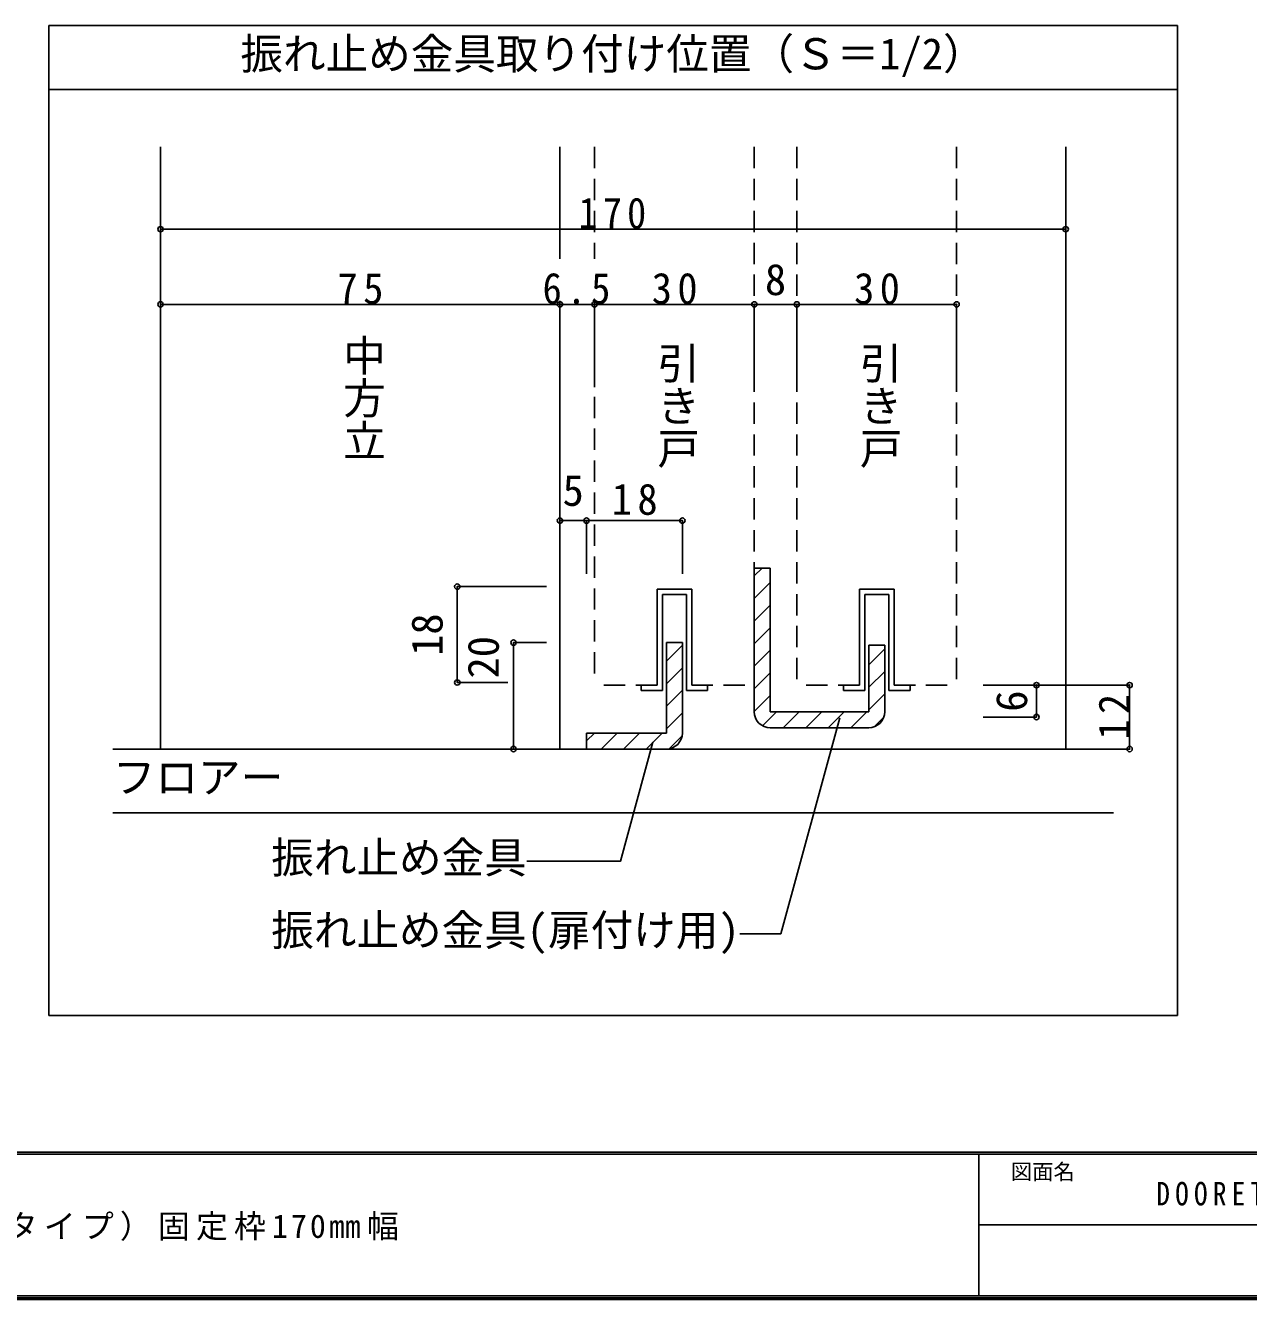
# Model space of a CAD drawing. Units: millimetres at full size, sheet at 1:5, with parts at other scales. Extents: x -973 to 977, y -718 to 696.
# Drawn here: x -446 to 128, y -701 to -102 of the extents above; entities that cross this region are included whole.
import ezdxf
from ezdxf.enums import TextEntityAlignment as Align

# ---------------------------------------------------------------- set-up
doc = ezdxf.new("R2010")
doc.units = ezdxf.units.MM
doc.header["$LTSCALE"] = 5
doc.header["$PDMODE"] = 32
doc.header["$PDSIZE"] = 2.5
doc.linetypes.add('DASHED2', pattern=[3, 2, -1])
for name, color, linetype in [('0-A_文字', 7, 'Continuous'), ('1-3_仕上げ', 2, 'Continuous'), ('1-4_枠', 3, 'Continuous'), ('1-6_扉', 7, 'DASHED2'), ('1-7_金物', 7, 'Continuous'), ('1-A_文字', 7, 'Continuous'), ('1-B_寸法', 7, 'Continuous'), ('1-C_ハッチ', 4, 'Continuous'), ('F-0_補助線', 7, 'Continuous'), ('F-1_枠', 6, 'Continuous'), ('F-A_文字', 7, 'Continuous')]:
    doc.layers.add(name, color=color, linetype=linetype)
doc.styles.add('@ＭＳ ゴシック', font='')
doc.styles.add('ＭＳ ゴシック', font='')
doc.styles.get('@ＭＳ ゴシック').set_extended_font_data('@MS Gothic')
doc.styles.get('ＭＳ ゴシック').set_extended_font_data('MS Gothic')

msp = doc.modelspace()

# ---------------------------------------------------------------- linework, layer by layer
at = {"layer": '0-A_文字', "color": 3}
for p, q in [((-434.949, -567.5), (-434.949, -102.5)), ((-434.949, -102.5), (94.831, -102.5)), ((94.831, -567.5), (94.831, -102.5)), ((-434.949, -132.5), (94.831, -132.5)), ((-434.949, -567.5), (94.831, -567.5))]:
    msp.add_line(p, q, dxfattribs=at)
at = {"layer": '1-3_仕上げ'}
for p, q in [((-404.929, -442.298), (64.811, -442.298)), ((-404.929, -472.298), (64.811, -472.298))]:
    msp.add_line(p, q, dxfattribs=at)
at = {"layer": '1-4_枠'}
for p, q in [((-382.559, -442.298), (-382.559, -159.523)), ((-195.059, -212.016), (-195.059, -159.523)), ((42.441, -442.298), (42.441, -159.523)), ((-195.059, -442.298), (-195.059, -231.842))]:
    msp.add_line(p, q, dxfattribs=at)
at = {"layer": '1-6_扉'}
for p, q in [((-178.809, -159.523), (-178.809, -212.016)), ((-103.809, -159.523), (-103.809, -411.048)), ((-83.809, -159.523), (-83.809, -411.048)), ((-8.809, -159.523), (-8.809, -411.048)), ((-178.809, -231.842), (-178.809, -411.048)), ((-149.434, -412.298), (-149.434, -367.298)), ((-133.184, -367.298), (-149.434, -367.298)), ((-133.184, -367.298), (-133.184, -412.298)), ((-38.184, -412.298), (-38.184, -367.298)), ((-149.434, -412.298), (-178.809, -412.298)), ((-133.184, -412.298), (-103.807, -412.298)), ((-54.434, -412.298), (-83.807, -412.298)), ((-38.184, -412.298), (-8.809, -412.298))]:
    msp.add_line(p, q, dxfattribs=at)
msp.add_lwpolyline([(-54.434, -412.298), (-54.434, -367.298), (-38.184, -367.298)], dxfattribs=at)
at = {"layer": '1-7_金物', "color": 3}
for p, q in [((-96.307, -357.298), (-103.807, -357.298)), ((-103.807, -357.298), (-103.807, -417.298)), ((-96.307, -357.298), (-96.307, -424.798)), ((-145.059, -392.298), (-137.559, -392.298)), ((-145.059, -392.298), (-145.059, -434.798)), ((-137.559, -434.798), (-137.559, -392.298)), ((-42.557, -393.55), (-50.057, -393.55)), ((-50.057, -393.55), (-50.057, -424.798)), ((-42.557, -393.55), (-42.557, -424.799)), ((-103.807, -424.798), (-103.807, -417.298)), ((-50.057, -424.798), (-96.307, -424.798)), ((-182.559, -434.798), (-182.559, -442.298)), ((-182.559, -434.798), (-145.059, -434.798)), ((-96.307, -432.298), (-50.055, -432.298)), ((-145.059, -442.298), (-182.559, -442.298))]:
    msp.add_line(p, q, dxfattribs=at)
at = {"layer": '1-7_金物'}
for p, q in [((-149.434, -412.298), (-149.434, -367.298)), ((-149.434, -367.298), (-133.184, -367.298)), ((-146.934, -414.798), (-146.934, -369.798)), ((-135.684, -369.798), (-146.934, -369.798)), ((-135.684, -369.798), (-135.684, -414.798)), ((-133.184, -367.298), (-133.184, -412.298)), ((-54.434, -412.298), (-54.434, -367.298)), ((-54.434, -367.298), (-38.184, -367.298)), ((-51.934, -414.798), (-51.934, -369.798)), ((-40.684, -369.798), (-51.934, -369.798)), ((-40.684, -369.798), (-40.684, -414.798)), ((-38.184, -367.298), (-38.184, -412.298)), ((-156.934, -412.298), (-149.434, -412.298)), ((-156.934, -414.798), (-156.934, -412.298)), ((-133.184, -412.298), (-125.684, -412.298)), ((-125.684, -412.298), (-125.684, -414.798)), ((-61.934, -412.298), (-54.434, -412.298)), ((-61.934, -414.798), (-61.934, -412.298)), ((-38.184, -412.298), (-30.684, -412.298)), ((-30.684, -412.298), (-30.684, -414.798)), ((-146.934, -414.798), (-156.934, -414.798)), ((-135.684, -414.798), (-125.684, -414.798)), ((-51.934, -414.798), (-61.934, -414.798)), ((-40.684, -414.798), (-30.684, -414.798))]:
    msp.add_line(p, q, dxfattribs=at)
at = {"layer": '1-7_金物', "color": 3}
for centre, start, end in [((-96.307, -424.798), 180, 270), ((-50.055, -424.799), 270, 0), ((-145.059, -434.798), 270, 0)]:
    msp.add_arc(centre, 7.5, start, end, dxfattribs=at)
at = {"layer": '1-A_文字'}
for p in [(-63.68, -427.718), (-110.588, -529.066)]:
    msp.add_line(p, (-91.288, -529.066), dxfattribs=at)
msp.add_lwpolyline([(-151.422, -439.087), (-166.658, -495.018), (-210.588, -495.018)], dxfattribs=at)
at = {"layer": '1-B_寸法', "color": 4}
for p, q in [((-382.559, -198.168), (42.441, -198.168)), ((-382.559, -198.168), (-382.559, -218.508)), ((-382.559, -233.508), (-195.059, -233.508)), ((-382.559, -233.508), (-382.559, -272.409)), ((-195.059, -233.508), (-178.809, -233.508)), ((-195.059, -233.508), (-195.059, -272.409)), ((-178.809, -233.508), (-103.809, -233.508)), ((-178.809, -233.508), (-178.809, -272.409)), ((-103.809, -233.508), (-83.809, -233.508)), ((-103.809, -233.508), (-103.809, -272.409)), ((-83.809, -233.508), (-8.809, -233.508)), ((-83.809, -233.508), (-83.809, -272.409)), ((-8.809, -233.508), (-8.809, -272.409)), ((-182.559, -335.023), (-195.059, -335.023)), ((-195.059, -335.023), (-195.059, -360.023)), ((-137.559, -335.023), (-182.559, -335.023)), ((-182.559, -335.023), (-182.559, -360.023)), ((-137.559, -335.023), (-137.559, -360.023)), ((-243.255, -366.048), (-201.309, -366.048)), ((-243.255, -411.048), (-243.255, -366.048)), ((-216.839, -442.298), (-216.839, -392.298)), ((-216.839, -392.298), (-201.309, -392.298)), ((-243.255, -411.048), (-219.475, -411.048)), ((72.441, -412.298), (3.691, -412.298)), ((28.691, -427.298), (28.691, -412.298)), ((72.441, -412.298), (72.441, -442.298)), ((28.691, -427.298), (3.691, -427.298)), ((-216.839, -442.298), (-201.309, -442.298)), ((72.441, -442.298), (3.691, -442.298))]:
    msp.add_line(p, q, dxfattribs=at)
at = {"layer": '1-B_寸法'}
for p in [(-382.559, -198.168), (42.441, -198.168), (-382.559, -233.508), (-195.059, -233.508), (-178.809, -233.508), (-103.809, -233.508), (-83.809, -233.508), (-8.809, -233.508), (-195.059, -335.023), (-182.559, -335.023), (-137.559, -335.023), (-243.255, -366.048), (-216.839, -392.298), (-243.255, -411.048), (28.691, -412.298), (72.441, -412.298), (28.691, -427.298), (-216.839, -442.298), (72.441, -442.298)]:
    msp.add_point(p, dxfattribs=at)
at = {"layer": '1-C_ハッチ'}
for p, q in [((-103.807, -361.008), (-100.097, -357.298)), ((-103.807, -371.615), (-96.307, -364.115)), ((-103.807, -382.222), (-96.307, -374.722)), ((-103.807, -392.828), (-96.307, -385.328)), ((-145.059, -401.004), (-137.559, -393.504)), ((-103.807, -403.435), (-96.307, -395.935)), ((-50.057, -402.718), (-42.557, -395.218)), ((-145.059, -411.611), (-137.559, -404.111)), ((-103.807, -414.041), (-96.307, -406.541)), ((-50.057, -413.324), (-42.557, -405.824)), ((-145.059, -422.218), (-137.559, -414.718)), ((-103.807, -424.648), (-96.307, -417.148)), ((-50.057, -423.931), (-42.557, -416.431)), ((-99.922, -431.37), (-93.351, -424.798)), ((-90.244, -432.298), (-82.744, -424.798)), ((-79.638, -432.298), (-72.138, -424.798)), ((-69.031, -432.298), (-61.531, -424.798)), ((-58.424, -432.298), (-50.924, -424.798)), ((-145.059, -432.824), (-137.559, -425.324)), ((-47.289, -431.77), (-43.084, -427.564)), ((-182.559, -438.504), (-178.853, -434.799)), ((-175.746, -442.298), (-168.246, -434.799)), ((-165.14, -442.298), (-157.64, -434.799)), ((-154.533, -442.298), (-147.033, -434.799)), ((-143.824, -442.196), (-137.659, -436.031))]:
    msp.add_line(p, q, dxfattribs=at)
at = {"layer": 'F-1_枠'}
for p, q in [((976.653, -631.667), (-973.347, -631.667)), ((976.653, -632.5), (-973.347, -632.5)), ((1.653, -632.5), (1.653, -699.167)), ((1.653, -665.833), (974.986, -665.834)), ((976.653, -699.167), (-973.347, -699.167)), ((976.653, -700), (-973.347, -700)), ((976.653, -700.833), (-973.347, -700.833))]:
    msp.add_line(p, q, dxfattribs=at)

# ---------------------------------------------------------------- texts
at = {"layer": '0-A_文字', "style": 'ＭＳ ゴシック'}
msp.add_text('振れ止め金具取り付け位置（Ｓ＝1/2）', height=14.66, dxfattribs=at).set_placement((-345.059, -127.5), align=Align.BOTTOM_LEFT)
at = {"layer": '1-A_文字', "style": '@ＭＳ ゴシック'}
for s, p in [('中方立', (-298.809, -247.36)), ('引き戸', (-151.309, -251.008)), ('引き戸', (-56.309, -251.008))]:
    msp.add_text(s, height=14.66, rotation=270, dxfattribs=at).set_placement(p, align=Align.BOTTOM_LEFT)
at = {"layer": '1-A_文字', "style": 'ＭＳ ゴシック'}
for s, p in [('フロアー', (-404.929, -467.298)), ('振れ止め金具', (-330.588, -505.018)), ('振れ止め金具(扉付け用)', (-330.588, -539.066))]:
    msp.add_text(s, height=14.66, dxfattribs=at).set_placement(p, align=Align.BOTTOM_LEFT)
at = {"layer": '1-B_寸法', "style": 'ＭＳ ゴシック'}
for s, p in [('8', (-98.809, -233.508)), ('5', (-193.809, -332.523))]:
    msp.add_text(s, height=14.66, dxfattribs=at).set_placement(p, align=Align.BOTTOM_LEFT)
for s, p in [('18', (-245.755, -398.548)), ('20', (-219.339, -409.173)), ('6', (28.691, -424.798))]:
    msp.add_text(s, height=14.66, rotation=90, dxfattribs=at).set_placement(p, align=Align.BOTTOM_LEFT)
at = {"layer": '1-B_寸法', "char_height": 14.66, "attachment_point": 7, "style": 'ＭＳ ゴシック'}
for s, insert in [('\\T1.27;\\W0.9;170', (-186.309, -198.168)), ('\\T1.27;\\W0.95;75', (-299.434, -233.508)), ('\\T1.27;\\W0.9;6.5', (-203.184, -233.508)), ('\\T1.27;\\W0.95;30', (-151.934, -233.508)), ('\\T1.27;\\W0.95;30', (-56.934, -233.508)), ('\\T1.27;\\W0.95;18', (-170.684, -332.523))]:
    msp.add_mtext(s, dxfattribs=dict(at, insert=insert))
at = {"layer": '1-B_寸法', "insert": (72.441, -437.923), "char_height": 14.66, "attachment_point": 7, "rotation": 90, "style": 'ＭＳ ゴシック'}
msp.add_mtext('\\T1.27;\\W0.95;12', dxfattribs=at)
at = {"layer": 'F-0_補助線', "insert": (84.986, -656.798), "char_height": 11, "attachment_point": 7, "style": 'ＭＳ ゴシック'}
msp.add_mtext('\\T1.39;\\W0.85;DOORETUS', dxfattribs=at)
at = {"layer": 'F-A_文字', "style": 'ＭＳ ゴシック'}
msp.add_text('図面名', height=7.331, dxfattribs=at).set_placement((16.653, -646.667), align=Align.BOTTOM_LEFT)
at = {"layer": 'F-A_文字', "insert": (-847.938, -673.333), "char_height": 11, "attachment_point": 7, "style": 'ＭＳ ゴシック'}
msp.add_mtext('\\T1.19;ドレタス\u3000H20\\~２枚連動シンクロ引き戸（上吊りタイプ）固定枠170㎜幅', dxfattribs=at)

doc.saveas('drawing.dxf')
